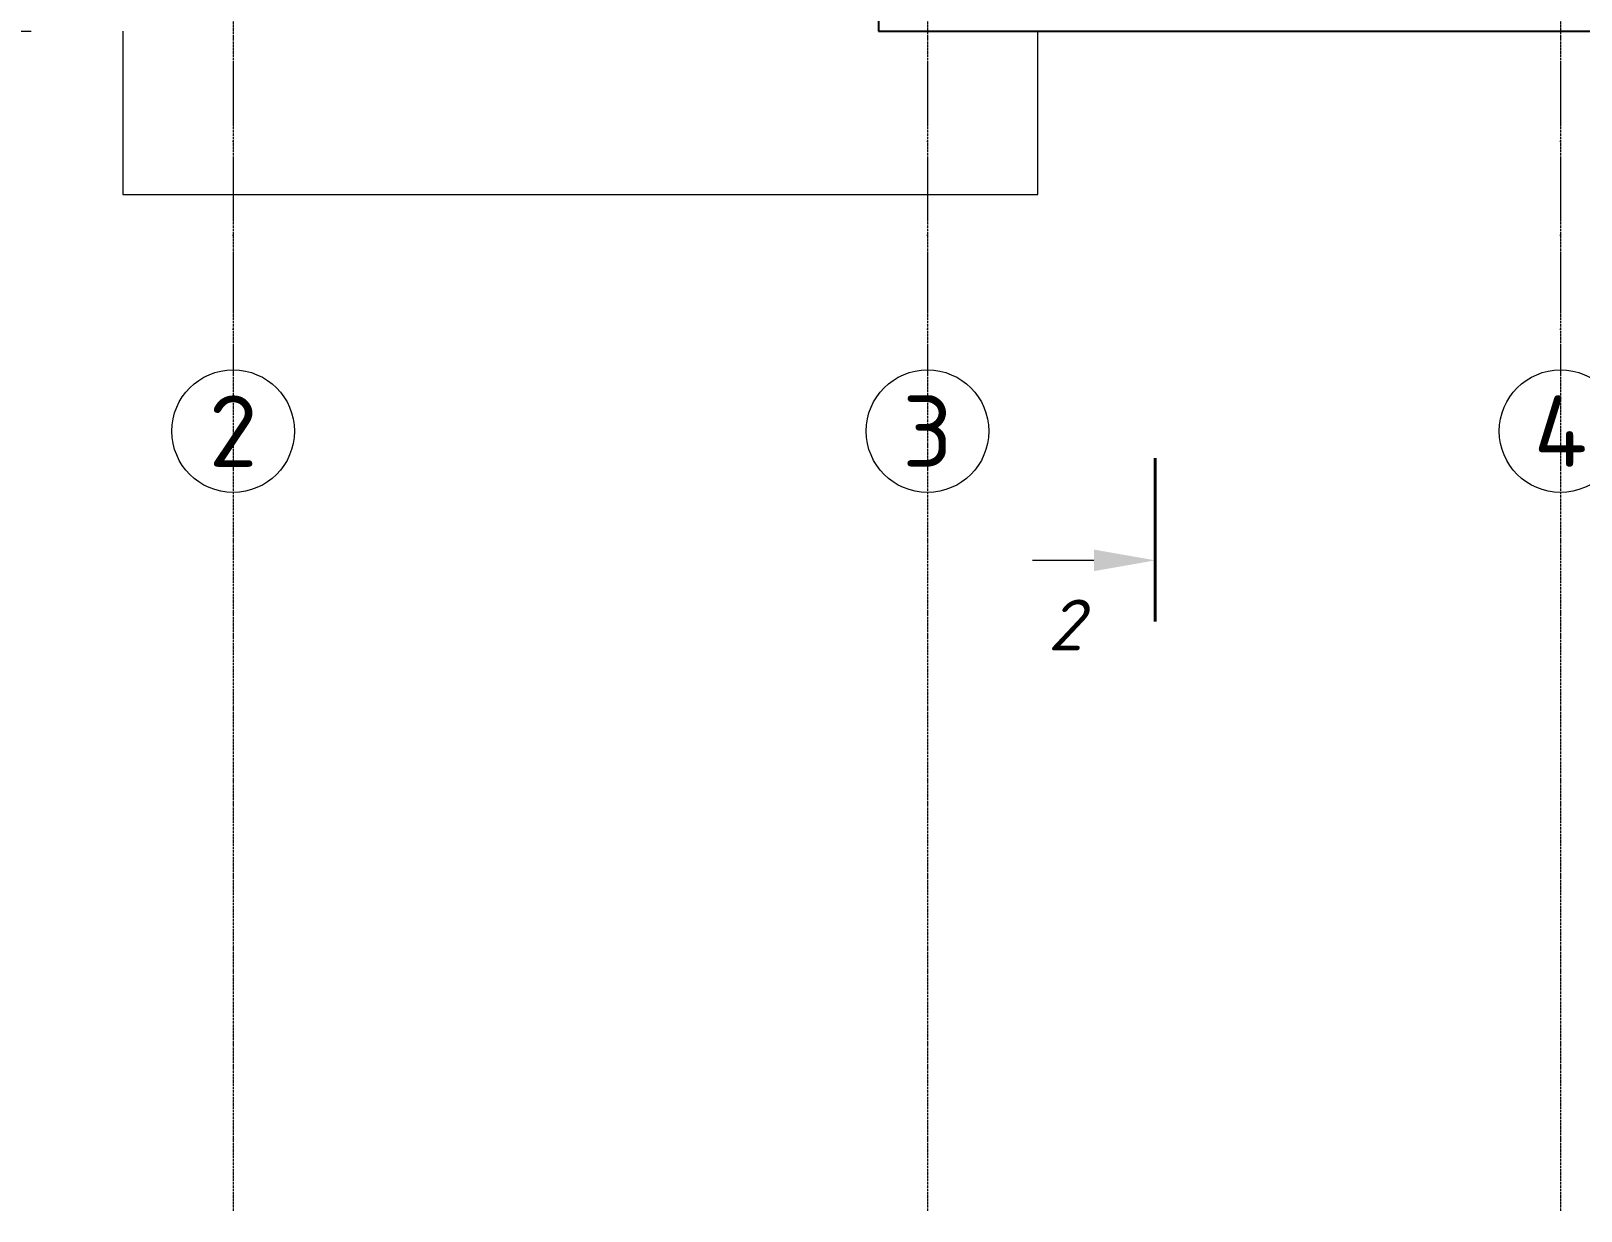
# Model space of a CAD drawing. Header units: millimetres. Extents: x -5016 to 63303, y -6019 to 98943.
# Drawn here: x 5110 to 12700, y -6019 to -240 of the extents above; entities that cross this region are included whole.
import ezdxf
from ezdxf.enums import TextEntityAlignment as Align

# ---------------------------------------------------------------- set-up
doc = ezdxf.new("R2010")
doc.units = ezdxf.units.MM
for name, pattern in [('ОВ_ШП', [460, 300, -80, 0, -80]), ('Осевая 12-2-2', [16, 12, -2, 0, -2]), ('Пунктир 2-1_5', [3.5, 2, -1.5])]:
    doc.linetypes.add(name, pattern=pattern)
for name, color, linetype, lineweight in [('A-FLOR', 9, 'Continuous', 13), ('A-GLAZ', 8, 'Continuous', 13), ('A-WALL', 8, 'Continuous', 13), ('G-ANNO-SYMB', 8, 'Continuous', 13), ('S-GRID', 8, 'Continuous', 13), ('АР_подложка', 8, 'Continuous', 13), ('ОВ_размеры', 7, 'Continuous', 13)]:
    doc.layers.add(name, color=color, linetype=linetype, lineweight=lineweight)
doc.styles.add('GOST', font='isocpeur.ttf', dxfattribs={"width": 0.9})
doc.styles.add('ISOCPEUR_I', font='isocpeui.ttf', dxfattribs={"height": 250})

# ---------------------------------------------------------------- blocks, each defined once
blk = doc.blocks.new('INT 20 Окно раздвижное 3ст - INT 20 Окно раздвижное 3ст 4200-3000 2-1568811-Этаж 1 - Планировка')
at = {"layer": 'A-GLAZ'}
for p, q in [((2060, 240), (-2060, 240)), ((-2100, 130), (-2000, 130)), ((-2070, 130), (-2100, 130)), ((-2070, 30), (-2070, 130)), ((-2000, 130), (-2070, 130)), ((-2070, 130), (-2070, 30)), ((-2000, 130), (-2070, 130)), ((-2070, 130), (-2070, 30)), ((-1930, 130), (-2000, 130)), ((-2000, 130), (-2000, 96.7)), ((-2000, 96.7), (-1930, 96.7)), ((-2000, 30), (-2000, 96.7)), ((-1930, 96.7), (-1930, 130)), ((-690, 130), (-1930, 130)), ((-1930, 130), (-1930, 96.7)), ((-1930, 113.3), (-690, 113.3)), ((-1930, 96.7), (-690, 96.7)), ((-620, 130), (-690, 130)), ((-690, 130), (-690, 96.7)), ((-690, 96.7), (-690, 130)), ((-620, 96.7), (-690, 96.7)), ((-690, 96.7), (-690, 63.3)), ((-690, 96.7), (-620, 96.7)), ((-620, 96.7), (-620, 130)), ((-620, 130), (2100, 130)), ((2070, 130), (-620, 130)), ((-620, 63.3), (-620, 96.7)), ((620, 96.7), (-620, 96.7)), ((-620, 96.7), (-620, 63.3)), ((-620, 80), (620, 80)), ((690, 96.7), (620, 96.7)), ((620, 96.7), (620, 63.3)), ((620, 63.3), (620, 96.7)), ((690, 63.3), (690, 96.7)), ((2000, 130), (2000, 63.3)), ((2070, 130), (2000, 130)), ((2100, 130), (2070, 130)), ((2070, 130), (2070, 30)), ((2070, 30), (2070, 130)), ((2070, 30), (2070, 130)), ((-2100, 30), (-2070, 30)), ((620, 30), (-2100, 30)), ((-2070, 30), (620, 30)), ((-2070, 30), (-2000, 30)), ((-690, 63.3), (-620, 63.3)), ((-620, 63.3), (620, 63.3)), ((620, 63.3), (690, 63.3)), ((690, 63.3), (620, 63.3)), ((620, 63.3), (620, 30)), ((620, 30), (690, 30)), ((690, 30), (690, 63.3)), ((1930, 63.3), (690, 63.3)), ((690, 63.3), (690, 30)), ((690, 46.7), (1930, 46.7)), ((690, 30), (1930, 30)), ((2000, 63.3), (1930, 63.3)), ((1930, 63.3), (1930, 30)), ((1930, 30), (1930, 63.3)), ((1930, 30), (2000, 30)), ((2000, 30), (2000, 63.3)), ((2100, 30), (2000, 30)), ((2000, 30), (2070, 30)), ((2000, 30), (2070, 30)), ((2070, 30), (2100, 30)), ((-2100, -200), (-2100, -220)), ((-2100, -220), (2100, -220)), ((1250, -240), (1280, -210)), ((2100, -220), (2100, -200)), ((1250, -240), (1280, -270)), ((1250, -240), (1370, -240))]:
    blk.add_line(p, q, dxfattribs=at)
blk = doc.blocks.new('Разрез - Номер сзади-3578-Этаж 1 - Планировка')
at = {"layer": 'G-ANNO-SYMB'}
blk.add_hatch(color=256, dxfattribs=at).paths.add_polyline_path([(2.471, -3), (3, 0), (3.529, -3)])
at = {"layer": 'G-ANNO-SYMB', "lineweight": 40}
blk.add_line((0, 0), (8, 0), dxfattribs=at)
at = {"layer": 'G-ANNO-SYMB'}
blk.add_line((3, -3), (3, -6), dxfattribs=at)
blk = doc.blocks.new('АР_plan1')
at = {"layer": 'A-FLOR'}
for p, q in [((7728.2, 4432.6), (7728.2, 3632.6)), ((12208.2, 3632.6), (12208.2, 4432.6)), ((7728.2, 3632.6), (12208.2, 3632.6))]:
    blk.add_line(p, q, dxfattribs=at)
at = {"layer": 'A-WALL', "lineweight": 25}
for p, q in [((11428.2, 5572.6), (11428.2, 4432.6)), ((11428.2, 4432.6), (15008.2, 4432.6))]:
    blk.add_line(p, q, dxfattribs=at)
at = {"layer": 'G-ANNO-SYMB', "linetype": 'Пунктир 2-1_5'}
blk.add_line((12783.1, 1862), (12783.1, 1540.2), dxfattribs=at)
at = {"layer": 'S-GRID', "color": 251, "linetype": 'Осевая 12-2-2', "true_color": 0x646464}
for p, q in [((8268.2, 22574.8), (8268.2, -1346.2)), ((11668.2, 22574.8), (11668.2, -1346.2)), ((14768.2, 22574.8), (14768.2, -1346.2))]:
    blk.add_line(p, q, dxfattribs=at)
at = {"layer": 'A-GLAZ', "rotation": 180}
blk.add_blockref('INT 20 Окно раздвижное 3ст - INT 20 Окно раздвижное 3ст 4200-3000 2-1568811-Этаж 1 - Планировка', (5218.2, 4672.6), dxfattribs=at)
at = {"layer": 'G-ANNO-SYMB', "extrusion": (0, 0, -1), "xscale": 99.99999999999993, "yscale": 99.99999999999993, "zscale": 99.99999999999993, "rotation": 90.00000000000156}
blk.add_blockref('Разрез - Номер сзади-3578-Этаж 1 - Планировка', (-12783.1, 1540.2), dxfattribs=at)
at = {"layer": 'G-ANNO-SYMB', "insert": (12257.6, 1648.8), "char_height": 250, "width": 224.472, "attachment_point": 1, "style": 'ISOCPEUR_I', "bg_fill": 3, "box_fill_scale": 0, "bg_fill_color": 256, "bg_fill_true_color": 3254780160, "bg_fill_transparency": 256}
blk.add_mtext('\\fISOCPEUR|b0|i1|c204|p34|;2', dxfattribs=at)

msp = doc.modelspace()

# ---------------------------------------------------------------- block references
at = {"layer": 'АР_подложка'}
msp.add_blockref('АР_plan1', (-2168, -4673), dxfattribs=at)

# ---------------------------------------------------------------- next in the draw order: linework, layer by layer
at = {"layer": 'ОВ_размеры', "linetype": 'ОВ_ШП'}
for points in [[(6100, -400), (6100, -1900)], [(9500, -400), (9500, -1900)], [(12600, -400), (12600, -1900)]]:
    msp.add_lwpolyline(points, dxfattribs=at)
at = {"layer": 'ОВ_размеры'}
for centre in [(6100, -2200), (9500, -2200), (12600, -2200)]:
    msp.add_circle(centre, 300, dxfattribs=at)

# ---------------------------------------------------------------- next in the draw order: texts
at = {"layer": 'ОВ_размеры', "style": 'GOST'}
for s, p in [('2', (6100, -2200)), ('3', (9500, -2200)), ('4', (12600, -2200))]:
    msp.add_text(s, height=350, dxfattribs=at).set_placement(p, align=Align.MIDDLE_CENTER)

doc.saveas('drawing.dxf')
